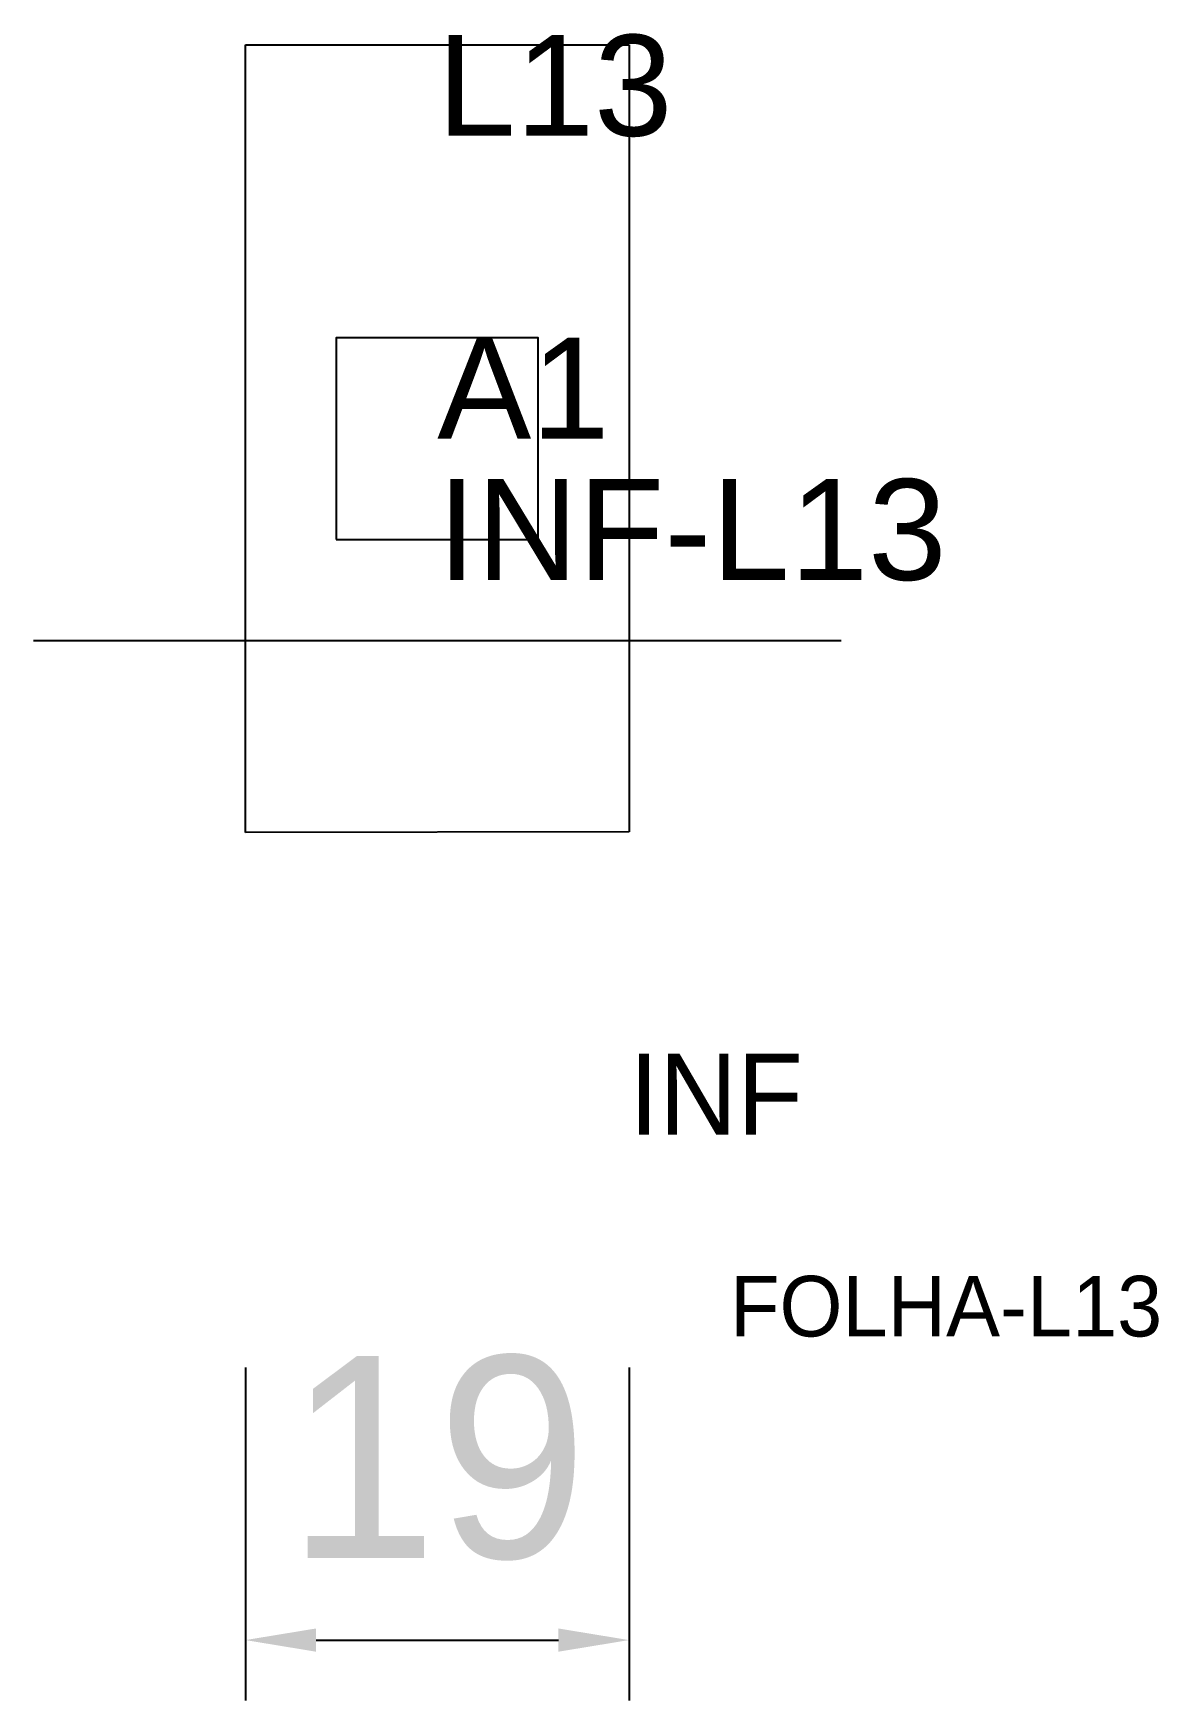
# Model space of a CAD drawing. Header units: metres. Extents: x 211.7 to 267.4, y 119.5 to 202.1.
import ezdxf

# ---------------------------------------------------------------- set-up
doc = ezdxf.new("R2010")
doc.units = ezdxf.units.M
for name, color, linetype in [('3', 3, 'CONTINUOUS'), ('AUX00', 7, 'CONTINUOUS'), ('COTA', 241, 'CONTINUOUS'), ('FOLHA', 255, 'CONTINUOUS'), ('Hachura', 251, 'CONTINUOUS'), ('NOMENCLATURA', 7, 'CONTINUOUS'), ('Nível', 160, 'CONTINUOUS'), ('Painéis', 200, 'CONTINUOUS'), ('Pilares', 5, 'CONTINUOUS'), ('SARR_2.2x7', 40, 'CONTINUOUS')]:
    doc.layers.add(name, color=color, linetype=linetype)
doc.styles.add('ARIAL', font='Arial.ttf')
doc.styles.add('STR_STANDARD', font='arial.ttf')
doc.dimstyles.new('EZ DXF', dxfattribs={"dimtxt": 10, "dimasz": 3.5, "dimexe": 3, "dimexo": 1.5, "dimgap": 1, "dimtad": 1, "dimdec": 1, "dimdsep": 46, "dimcen": 2.5, "dimazin": 3, "dimtfac": 1, "dimtmove": 0, "dimatfit": 3})

msp = doc.modelspace()

# ---------------------------------------------------------------- hatches: boundary and pattern name
at = {"layer": 'Hachura'}
h = msp.add_hatch(dxfattribs=at)
h.set_pattern_fill('ANSI31', scale=50)
h.paths.add_polyline_path([(241.2, 162.52), (222.2, 162.48), (222.2, 201.5), (241.2, 201.5), (241.2, 162.52)])
h = msp.add_hatch(dxfattribs=at)
h.set_pattern_fill('ANSI31', scale=50)
h.paths.add_polyline_path([(241.2, 162.52), (222.2, 162.48), (222.2, 201.5), (241.2, 201.5), (241.2, 162.52)])

# ---------------------------------------------------------------- linework, layer by layer
at = {"layer": 'Painéis', "color": 200}
for p, q in [((222.2, 162.48), (222.2, 201.5)), ((222.2, 201.5), (241.2, 201.5)), ((222.2, 162.48), (222.2, 201.5)), ((222.2, 201.5), (241.2, 201.5)), ((241.2, 201.5), (241.2, 162.52)), ((241.2, 201.5), (241.2, 162.52)), ((241.2, 162.52), (222.2, 162.48)), ((241.2, 162.52), (222.2, 162.48)), ((241.2, 162.52), (241.2, 162.52)), ((241.2, 162.52), (241.2, 162.52))]:
    msp.add_line(p, q, dxfattribs=at)
at = {"layer": 'Pilares'}
msp.add_lwpolyline([(226.7, 176.99), (236.7, 176.99), (236.7, 186.99), (226.7, 186.99)], close=True, dxfattribs=at)
msp.add_lwpolyline([(226.7, 176.99), (236.7, 176.99), (236.7, 186.99), (226.7, 186.99)], close=True, dxfattribs=at)
at = {"layer": 'SARR_2.2x7'}
msp.add_line((211.7, 171.99), (251.7, 171.99), dxfattribs=at)
msp.add_line((211.7, 171.99), (251.7, 171.99), dxfattribs=at)

# ---------------------------------------------------------------- texts
at = {"layer": '3', "style": 'STR_STANDARD'}
msp.add_text('A1', height=5, dxfattribs=at).set_placement((231.7, 181.99))
msp.add_text('A1', height=5, dxfattribs=at).set_placement((231.7, 181.99))
at = {"layer": 'AUX00', "style": 'STR_STANDARD'}
msp.add_text('INF-L13', height=5, dxfattribs=at).set_placement((231.7, 174.99))
msp.add_text('INF-L13', height=5, dxfattribs=at).set_placement((231.7, 174.99))
at = {"layer": 'FOLHA'}
msp.add_text('FOLHA-L13', height=3, dxfattribs=at).set_placement((246.2, 137.52))
msp.add_text('FOLHA-L13', height=3, dxfattribs=at).set_placement((246.2, 137.52))
at = {"layer": 'NOMENCLATURA', "insert": (231.7, 201.99), "char_height": 5, "attachment_point": 1, "style": 'ARIAL'}
msp.add_mtext('L13', dxfattribs=at)
msp.add_mtext('L13', dxfattribs=at)
at = {"layer": 'Nível'}
msp.add_text('INF', height=4, dxfattribs=at).set_placement((241.2, 147.52))
msp.add_text('INF', height=4, dxfattribs=at).set_placement((241.2, 147.52))

# ---------------------------------------------------------------- dimensions: what is measured, and where the dimension line sits
at = {"layer": 'COTA'}
msp.add_linear_dim(base=(222.2, 122.48), p1=(222.2, 137.48), p2=(241.2, 137.48), dimstyle='EZ DXF', dxfattribs=at).render()
msp.add_linear_dim(base=(222.2, 122.48), p1=(222.2, 137.48), p2=(241.2, 137.48), dimstyle='EZ DXF', dxfattribs=at).render()

doc.saveas('drawing.dxf')
